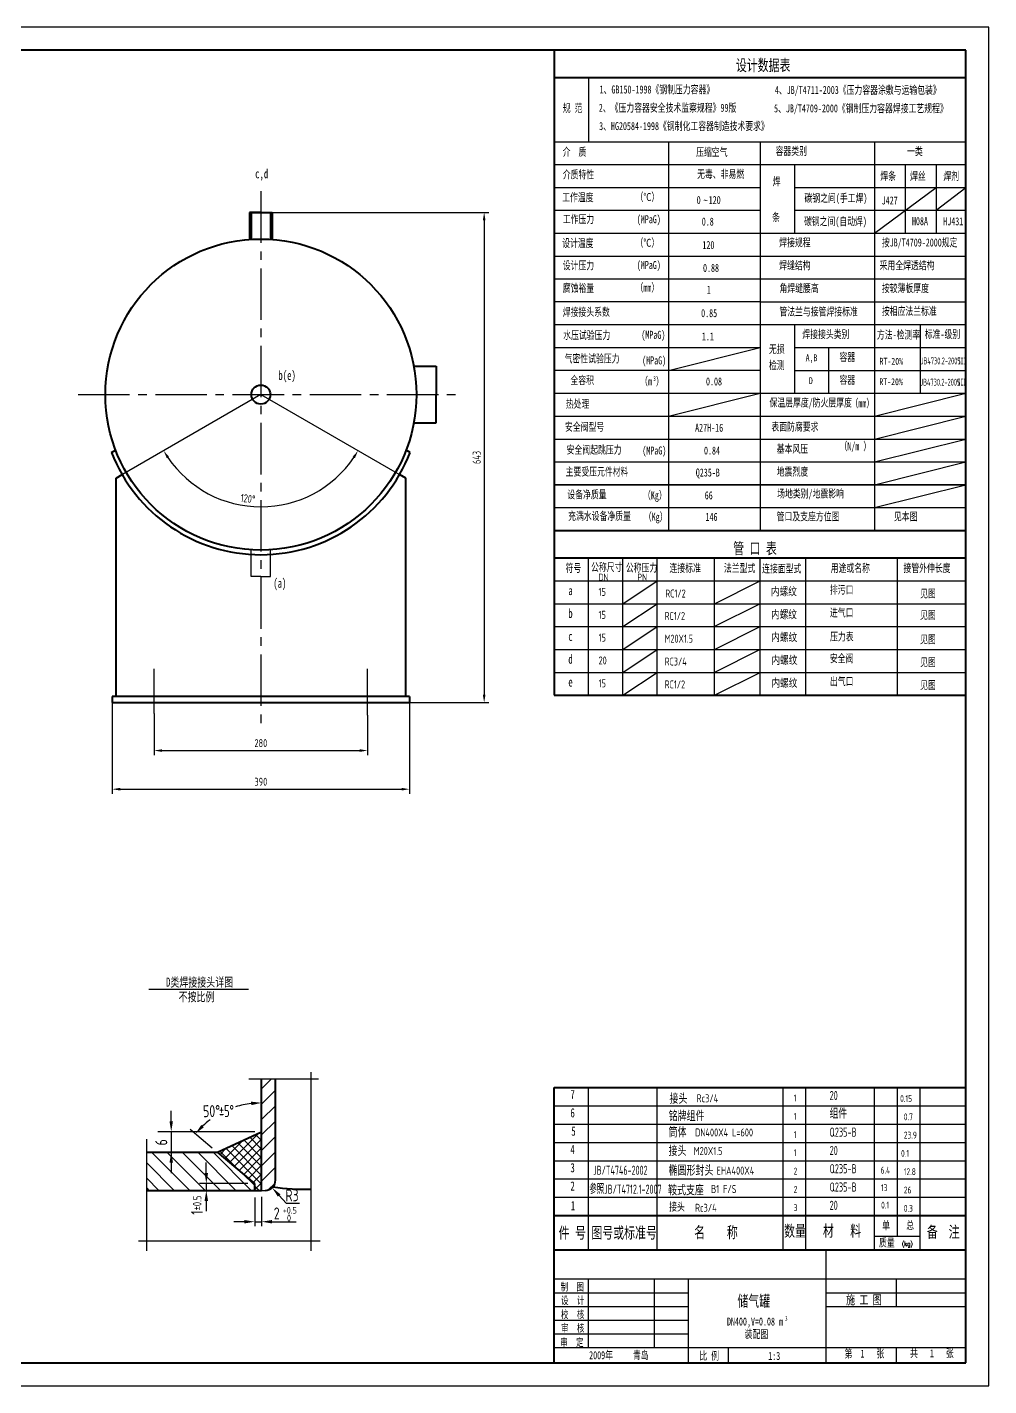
# Model space of a CAD drawing. Extents: x 42 to 883, y 58 to 652.
# Drawn here: x 462 to 883, y 58 to 652 of the extents above; entities that cross this region are included whole.
import ezdxf

# ---------------------------------------------------------------- set-up
doc = ezdxf.new("R2010")
doc.units = 0
doc.header["$LTSCALE"] = 30
doc.header["$MEASUREMENT"] = 0
for name, pattern in [('CENTER2', [1.125, 0.75, -0.125, 0.125, -0.125]), ('DASHDOT-M', [36, 30, -3, 0, -3]), ('DASHDOT-S', [14, 10, -2, 0, -2]), ('DASHED2', [9.525, 6.35, -3.175]), ('DIVIDE-M', [39, 30, -3, 0, -3, 0, -3])]:
    doc.linetypes.add(name, pattern=pattern)
doc.layers.get('0').update_dxf_attribs({"color": 3, "linetype": 'CONTINUOUS'})
doc.layers.get('DEFPOINTS').update_dxf_attribs({"linetype": 'CONTINUOUS'})
for name, color, linetype in [('1', 1, 'CONTINUOUS'), ('1轮廓实线层', 7, 'CONTINUOUS'), ('3轮廓', 4, 'CONTINUOUS'), ('CDR_DWG1', 4, 'CONTINUOUS'), ('CDR_DWG3', 1, 'DASHDOT-M'), ('中心线', 1, 'CENTER2'), ('细实线', 3, 'CONTINUOUS'), ('虚线', 3, 'DASHED2'), ('马_轮廓线', 4, 'CONTINUOUS')]:
    doc.layers.add(name, color=color, linetype=linetype)
doc.layers.add('粗实线', color=7, linetype='CONTINUOUS', lineweight=40)
doc.layers.add('马 轮廓线', color=7, linetype='CONTINUOUS', lineweight=40)
doc.styles.add('HZ', font='SIMFANG.TTF', dxfattribs={"width": 0.7})
doc.styles.add('HZTxt', font='PV_E.shx', dxfattribs={"width": 0.7, "bigfont": 'PV_C.shx'})
doc.styles.add('PC_TEXTSTYLE', font='isocp.shx', dxfattribs={"width": 0.8, "bigfont": 'hzfs.shx'})
doc.styles.get("Standard").update_dxf_attribs({"font": 'isocp.shx', "width": 0.707, "bigfont": 'hztxt.shx'})
doc.styles.add('STT', font='txt.shx', dxfattribs={"width": 0.7})
doc.dimstyles.new('TH_GBDIM', dxfattribs={"dimtxt": 3.5, "dimasz": 3.5, "dimexe": 2, "dimexo": 0, "dimgap": 1.5, "dimtad": 1, "dimdec": 0, "dimlfac": 3, "dimzin": 0, "dimdsep": 46, "dimtxsty": 'Standard', "dimcen": 2.5, "dimclrd": 256, "dimclre": 256, "dimclrt": 3, "dimadec": 0, "dimazin": 0, "dimtfac": 0.714286, "dimtdec": 0, "dimtmove": 0, "dimatfit": 3, "dimfxl": 1, "dimtolj": 1, "dimtzin": 0, "dimarcsym": 0})

# ---------------------------------------------------------------- blocks, each defined once
blk = doc.blocks.new('*X14')
at = {"color": 0}
for p, q in [((4023.83, 3093.09), (4032.46, 3101.73)), ((4033.17, 3099.51), (4031.43, 3101.25)), ((4033.17, 3102.05), (4033.17, 3102.05)), ((4021.06, 3095.41), (4022.96, 3097.32)), ((4022.44, 3094.25), (4027.71, 3099.52)), ((4033.17, 3086.78), (4022.74, 3097.21)), ((4033.17, 3089.32), (4024.48, 3098.02)), ((4025.21, 3091.93), (4033.17, 3099.89)), ((4033.17, 3091.87), (4026.21, 3098.83)), ((4026.59, 3090.77), (4033.17, 3097.34)), ((4033.17, 3094.41), (4027.95, 3099.63)), ((4033.17, 3096.96), (4029.69, 3100.44)), ((4026.86, 3090.54), (4021, 3096.4)), ((4027.98, 3089.6), (4033.17, 3094.8)), ((4029.36, 3088.44), (4033.17, 3092.25)), ((4030.75, 3087.28), (4033.17, 3089.71)), ((4031.14, 3085.13), (4033.17, 3087.16)), ((4032.48, 3084.92), (4031.14, 3086.26))]:
    blk.add_line(p, q, dxfattribs=at)
blk = doc.blocks.new('*X13')
at = {"color": 0}
for p, q in [((4007.72, 3084.92), (3999.66, 3092.98)), ((4012.21, 3084.92), (4001.07, 3096.07)), ((4016.7, 3084.92), (4005.56, 3096.07)), ((4021.19, 3084.92), (4010.05, 3096.07)), ((4025.68, 3084.92), (4014.54, 3096.07)), ((4030.17, 3084.92), (4019.03, 3096.07)), ((4003.23, 3084.92), (3999.66, 3088.49))]:
    blk.add_line(p, q, dxfattribs=at)
blk = doc.blocks.new('*X12')
at = {"color": 0}
for p, q in [((4033.17, 3114.56), (4035.94, 3117.32)), ((4033.17, 3110.07), (4037.22, 3114.12)), ((4033.17, 3105.58), (4037.22, 3109.63)), ((4033.17, 3101.09), (4037.22, 3105.14)), ((4033.17, 3096.6), (4037.22, 3100.65)), ((4033.17, 3092.11), (4037.22, 3096.16)), ((4033.17, 3087.62), (4037.22, 3091.67)), ((4035.11, 3085.07), (4037.08, 3087.04))]:
    blk.add_line(p, q, dxfattribs=at)
blk = doc.blocks.new('*D25')
at = {"layer": 'DEFPOINTS', "color": 0}
for p in [(517.64, 352.04), (610.97, 351.26), (610.97, 335.84)]:
    blk.add_point(p, dxfattribs=at)
at = {"layer": '细实线', "lineweight": -2}
for p, q in [((517.64, 352.04), (517.64, 333.84)), ((610.97, 351.26), (610.97, 333.84)), ((521.14, 335.84), (607.47, 335.84))]:
    blk.add_line(p, q, dxfattribs=at)
at = {"layer": '细实线'}
for points in [[(521.14, 336.42), (521.14, 335.25), (517.64, 335.84)], [(607.47, 336.42), (607.47, 335.25), (610.97, 335.84)]]:
    blk.add_solid(points, dxfattribs=at)
at = {"layer": '细实线', "color": 3, "insert": (564.31, 339.09), "char_height": 3.5, "attachment_point": 5}
blk.add_mtext('\\A1;280', dxfattribs=at)
blk = doc.blocks.new('*D26')
at = {"layer": 'DEFPOINTS', "color": 0}
for p in [(499.31, 356.8), (629.31, 356.8), (629.31, 318.95)]:
    blk.add_point(p, dxfattribs=at)
at = {"layer": '细实线', "lineweight": -2}
for p, q in [((499.31, 356.8), (499.31, 316.95)), ((629.31, 356.8), (629.31, 316.95)), ((502.81, 318.95), (625.81, 318.95))]:
    blk.add_line(p, q, dxfattribs=at)
at = {"layer": '细实线'}
for points in [[(502.81, 319.53), (502.81, 318.37), (499.31, 318.95)], [(625.81, 319.53), (625.81, 318.37), (629.31, 318.95)]]:
    blk.add_solid(points, dxfattribs=at)
at = {"layer": '细实线', "color": 3, "insert": (564.31, 322.2), "char_height": 3.5, "attachment_point": 5}
blk.add_mtext('\\A1;390', dxfattribs=at)
blk = doc.blocks.new('*D27')
at = {"layer": 'DEFPOINTS', "color": 0}
for p in [(561.81, 571.14), (629.31, 356.8), (661.95, 356.8)]:
    blk.add_point(p, dxfattribs=at)
at = {"layer": '细实线', "lineweight": -2}
for p, q in [((561.81, 571.14), (663.95, 571.14)), ((661.95, 567.64), (661.95, 360.3)), ((629.31, 356.8), (663.95, 356.8))]:
    blk.add_line(p, q, dxfattribs=at)
at = {"layer": '细实线'}
for points in [[(661.37, 567.64), (662.54, 567.64), (661.95, 571.14)], [(661.37, 360.3), (662.54, 360.3), (661.95, 356.8)]]:
    blk.add_solid(points, dxfattribs=at)
at = {"layer": '细实线', "color": 3, "insert": (658.7, 463.97), "char_height": 3.5, "attachment_point": 5, "rotation": 90}
blk.add_mtext('\\A1;643', dxfattribs=at)
blk = doc.blocks.new('*D29')
at = {"layer": 'DEFPOINTS', "color": 0}
for p in [(564.31, 491.47), (564.31, 491.47), (500.97, 454.91), (627.64, 454.91), (581.09, 445.36)]:
    blk.add_point(p, dxfattribs=at)
at = {"layer": '细实线', "lineweight": -2}
blk.add_arc((564.31, 491.47), 49.07, 214.08735, 325.91265, dxfattribs=at)
at = {"layer": '细实线'}
for points in [[(523.17, 463.66), (524.16, 464.28), (521.81, 466.93)], [(604.45, 464.28), (605.44, 463.66), (606.8, 466.93)]]:
    blk.add_solid(points, dxfattribs=at)
at = {"layer": '细实线', "color": 3, "insert": (558.68, 445.99), "char_height": 3.5, "attachment_point": 5, "rotation": 352.9534}
blk.add_mtext('\\A1;120°', dxfattribs=at)

msp = doc.modelspace()

# ---------------------------------------------------------------- linework, layer by layer
at = {"color": 3, "linetype": 'DIVIDE-M'}
for p, q in [((589.5, 192.12), (559.1, 192.12)), ((586.33, 117.14), (586.33, 195.3)), ((514.39, 117.14), (514.39, 165.87)), ((510.86, 121.5), (590.3, 121.5))]:
    msp.add_line(p, q, dxfattribs=at)
at = {"color": 4}
msp.add_line((692.63, 117.53), (872.63, 117.53), dxfattribs=at)
at = {"layer": '1'}
msp.add_line((692.63, 117.53), (872.63, 117.53), dxfattribs=at)
at = {"layer": '1轮廓实线层', "linetype": 'Continuous'}
for p, q in [((555.97, 151.29), (561.61, 145.65)), ((514.39, 144.5), (515.36, 143.52))]:
    msp.add_line(p, q, dxfattribs=at)
at = {"layer": '3轮廓'}
msp.add_line((872.63, 117.53, 0), (692.63, 117.53, 0), dxfattribs=at)
at = {"layer": 'CDR_DWG1'}
msp.add_line((692.63, 117.53), (872.63, 117.53), dxfattribs=at)
at = {"layer": 'CDR_DWG3', "linetype": 'DASHDOT-S', "ltscale": 0.2}
for p, q in [((517.64, 352.04), (517.64, 371.64)), ((610.97, 351.26), (610.97, 371.64))]:
    msp.add_line(p, q, dxfattribs=at)
at = {"layer": '中心线'}
for p, q in [((564.31, 580.35), (564.31, 346.79)), ((484.43, 491.47), (650.34, 491.47))]:
    msp.add_line(p, q, dxfattribs=at)
at = {"layer": '粗实线'}
for p, q in [((692.63, 642.1), (692.63, 360.04)), ((692.63, 630.1), (872.63, 630.1)), ((692.63, 432.04), (872.63, 432.04)), ((692.63, 420.04), (872.63, 420.04)), ((692.63, 360.04), (872.63, 360.04)), ((564.65, 143.52), (564.65, 192.12)), ((570.73, 148.08), (570.73, 192.12)), ((692.63, 117.53), (692.63, 188.53)), ((692.63, 188.53), (872.63, 188.53)), ((692.63, 68.1), (692.63, 188.53)), ((545.31, 160.24), (564.65, 169.22)), ((514.39, 160.24), (545.31, 160.24)), ((561.61, 146.56), (545.31, 160.24)), ((514.39, 143.52), (564.65, 143.52)), ((561.61, 143.52), (561.61, 146.56)), ((692.63, 132.53), (872.63, 132.53)), ((692.63, 117.53), (872.63, 117.53)), ((692.63, 117.53), (872.63, 117.53))]:
    msp.add_line(p, q, dxfattribs=at)
for centre, radius, start, end in [((566.17, 148.08), 4.56, 270, 0), ((583.19, 237.15), 93.08, 261.60082, 271.93448)]:
    msp.add_arc(centre, radius, start, end, dxfattribs=at)
at = {"layer": '细实线'}
for p, q in [((882.63, 652.1), (41.63, 652.1)), ((882.63, 58.1), (882.63, 652.1)), ((707.63, 630.1), (707.63, 602.04)), ((692.63, 602.04), (872.63, 602.04)), ((742.63, 602.04), (742.63, 432.04)), ((782.63, 602.04), (782.63, 432.04)), ((832.63, 602.04), (832.63, 432.04)), ((692.63, 592.04), (872.63, 592.04)), ((797.63, 592.04), (797.63, 562.04)), ((846.08, 592.04), (846.08, 562.04)), ((859.53, 592.04), (859.53, 562.04)), ((692.63, 582.04), (782.63, 582.04)), ((797.63, 582.04), (872.63, 582.04)), ((832.63, 562.04), (859.53, 582.04)), ((859.53, 572.04), (872.63, 582.04)), ((692.63, 572.04), (782.63, 572.04)), ((797.63, 572.04), (872.63, 572.04)), ((692.63, 562.04), (782.63, 562.04)), ((782.63, 562.04), (872.63, 562.04)), ((692.63, 552.04), (872.63, 552.04)), ((782.63, 552.04), (872.63, 552.04)), ((797.63, 552.04), (872.63, 552.04)), ((692.63, 542.04), (782.63, 542.04)), ((692.63, 542.04), (872.63, 542.04)), ((782.63, 532.04), (692.63, 532.04)), ((782.63, 532.04), (872.63, 532.04)), ((692.63, 522.04), (782.63, 522.04)), ((782.63, 522.04), (872.63, 522.04)), ((797.63, 522.04), (797.63, 492.04)), ((852.63, 522.04), (852.63, 492.04)), ((692.63, 512.04), (782.63, 512.04)), ((742.63, 502.04), (782.63, 512.04)), ((797.63, 512.04), (872.63, 512.04)), ((797.63, 512.04), (872.63, 512.04)), ((812.63, 492.04), (812.63, 512.04)), ((782.63, 502.04), (692.63, 502.04)), ((797.63, 502.04), (872.63, 502.04)), ((564.31, 491.47), (500.97, 454.91)), ((564.31, 491.47), (627.64, 454.91)), ((692.63, 492.04), (872.63, 492.04)), ((742.63, 482.04), (782.63, 492.04)), ((782.63, 492.04), (872.63, 492.04)), ((832.63, 482.04), (872.63, 492.04)), ((692.63, 482.04), (872.63, 482.04)), ((832.63, 472.04), (872.63, 482.04)), ((692.63, 472.04), (872.63, 472.04)), ((832.63, 462.04), (872.63, 472.04)), ((692.63, 462.04), (872.63, 462.04)), ((832.63, 452.04), (872.63, 462.04)), ((872.63, 452.04), (692.63, 452.04)), ((692.63, 452.04), (872.63, 452.04)), ((692.63, 452.04), (872.63, 452.04)), ((832.63, 442.04), (872.63, 452.04)), ((692.63, 442.04), (872.63, 442.04)), ((707.63, 360.04), (707.63, 420.04)), ((722.63, 360.04), (722.63, 420.04)), ((737.63, 360.04), (737.63, 420.04)), ((762.63, 360.04), (762.63, 420.04)), ((782.63, 360.04), (782.63, 420.04)), ((802.63, 360.04), (802.63, 420.04)), ((842.63, 360.04), (842.63, 420.04)), ((692.63, 410.04), (872.63, 410.04)), ((722.63, 400.04), (737.63, 410.04)), ((762.63, 400.04), (782.63, 410.04)), ((692.63, 400.04), (872.63, 400.04)), ((722.63, 390.04), (737.63, 400.04)), ((782.63, 400.04), (762.63, 390.04)), ((692.63, 390.04), (872.63, 390.04)), ((722.63, 380.04), (737.63, 390.04)), ((762.63, 380.04), (782.63, 390.04)), ((692.63, 380.04), (872.63, 380.04)), ((722.63, 370.04), (737.63, 380.04)), ((782.63, 380.04), (762.63, 370.04)), ((692.63, 370.04), (872.63, 370.04)), ((722.63, 360.04), (737.63, 370.04)), ((762.63, 360.04), (782.63, 370.04)), ((515.29, 231.56), (558.94, 231.56)), ((707.63, 117.53), (707.63, 188.53)), ((737.63, 117.53), (737.63, 188.53)), ((792.63, 117.53), (792.63, 188.53)), ((802.63, 117.53), (802.63, 188.53)), ((832.63, 117.53), (832.63, 188.53)), ((842.63, 123.53), (842.63, 188.53)), ((852.63, 117.53), (852.63, 188.53)), ((525.12, 173.78), (525.12, 178.34)), ((692.63, 180.53), (872.63, 180.53)), ((692.63, 172.53), (872.63, 172.53)), ((561.61, 169.22), (519.29, 169.22)), ((525.12, 169.22), (525.12, 151.12)), ((533.34, 170.28), (542.98, 162.2)), ((692.63, 164.53), (872.63, 164.53)), ((540.45, 151.12), (540.45, 155.68)), ((692.63, 156.53), (872.63, 156.53)), ((692.63, 148.53), (872.63, 148.53)), ((558.57, 146.56), (537.41, 146.56)), ((540.45, 146.56), (540.45, 143.52)), ((540.45, 138.96), (540.45, 134.4)), ((561.61, 140.48), (561.61, 127.91)), ((564.65, 140.73), (564.65, 127.91)), ((572.31, 141.33), (575.37, 137.96)), ((575.37, 137.96), (581.21, 137.96)), ((692.63, 140.53), (872.63, 140.53)), ((692.63, 132.53), (872.63, 132.53)), ((557.05, 129.85), (552.49, 129.85)), ((561.61, 129.85), (564.65, 129.85)), ((569.21, 129.85), (579.68, 129.85)), ((832.63, 123.53), (852.63, 123.53)), ((811.38, 117.53), (811.38, 68.1)), ((692.63, 104.81), (872.63, 104.81)), ((707.63, 74.87), (707.63, 104.87)), ((736.37, 74.81), (736.37, 104.81)), ((751.37, 68.3), (751.37, 104.81)), ((842.06, 104.81), (842.06, 92.81)), ((692.63, 98.81), (741.37, 98.81)), ((692.63, 98.81), (751.37, 98.81)), ((741.37, 98.81), (751.37, 98.81)), ((811.38, 98.81), (872.63, 98.81)), ((692.63, 92.81), (741.37, 92.81)), ((692.63, 92.81), (751.37, 92.81)), ((741.37, 92.81), (751.37, 92.81)), ((811.38, 92.81), (872.63, 92.81)), ((692.63, 86.81), (741.37, 86.81)), ((692.63, 86.81), (751.37, 86.81)), ((692.63, 80.81), (741.37, 80.81)), ((692.63, 80.81), (751.37, 80.81)), ((692.63, 74.81), (872.63, 74.81)), ((692.63, 74.81), (871.38, 74.81)), ((768.68, 74.81), (768.68, 68.1)), ((842.06, 74.81), (842.06, 68.1)), ((41.63, 58.1), (882.63, 58.1))]:
    msp.add_line(p, q, dxfattribs=at)
for start, end in [(96.91149, 107.53223), (126.38393, 133.08851)]:
    msp.add_arc((564.65, 144.01), 37.83, start, end, dxfattribs=at)
for points in [[(560.14, 180.81), (560.05, 182.33), (564.65, 181.84)], [(525.88, 173.78), (524.36, 173.78), (525.12, 169.22)], [(539.36, 171.12), (538.25, 172.16), (535.67, 168.33)], [(525.88, 155.68), (524.36, 155.68), (525.12, 160.24)], [(541.21, 151.12), (539.69, 151.12), (540.45, 146.56)], [(541.21, 138.96), (539.69, 138.96), (540.45, 143.52)], [(571.74, 140.82), (572.87, 141.84), (569.24, 144.71)], [(557.05, 130.61), (557.05, 129.09), (561.61, 129.85)], [(569.21, 130.61), (569.21, 129.09), (564.65, 129.85)]]:
    msp.add_solid(points, dxfattribs=at)
at = {"layer": '虚线', "linetype": 'ByBlock'}
for p, q in [((560.14, 411.98), (560.14, 423.6)), ((568.47, 411.98), (568.47, 423.6)), ((564.31, 411.98), (560.14, 411.98)), ((564.31, 411.98), (568.47, 411.98))]:
    msp.add_line(p, q, dxfattribs=at)
at = {"layer": '马 轮廓线', "linetype": 'ByBlock'}
for p, q in [((872.63, 642.1), (66.63, 642.1)), ((872.63, 68.1), (872.63, 642.1)), ((564.31, 571.14), (559.31, 571.14)), ((559.31, 571.14), (559.31, 559.29)), ((560.14, 571.14), (560.14, 559.34)), ((560.14, 571.14), (568.47, 571.14)), ((564.31, 571.14), (569.31, 571.14)), ((568.47, 571.14), (568.47, 559.34)), ((569.31, 571.14), (569.31, 559.29)), ((631.17, 503.85), (640.96, 503.85)), ((640.96, 503.85), (640.96, 491.47)), ((640.96, 479.09), (640.96, 491.47)), ((631.17, 479.09), (640.96, 479.09)), ((499.04, 466.17), (500.8, 467.15)), ((629.57, 466.17), (627.81, 467.15)), ((500.97, 454.91), (503.68, 456.47)), ((500.97, 359.47), (500.97, 454.91)), ((627.64, 454.91), (624.93, 456.47)), ((627.64, 359.47), (627.64, 454.91)), ((499.31, 359.47), (499.31, 356.8)), ((549.47, 359.47), (499.31, 359.47)), ((499.31, 356.8), (629.31, 356.8)), ((629.31, 359.47), (549.47, 359.47)), ((629.31, 359.47), (629.31, 356.8)), ((66.63, 68.1), (872.63, 68.1))]:
    msp.add_line(p, q, dxfattribs=at)
for radius in [68, 4.16]:
    msp.add_circle((564.31, 491.47), radius, dxfattribs=at)
msp.add_arc((564.31, 491.47), 70, 201.18696, 338.81304, dxfattribs=at)
at = {"layer": '马_轮廓线', "linetype": 'Continuous'}
msp.add_line((564.65, 143.52), (566.17, 143.52), dxfattribs=at)

# ---------------------------------------------------------------- block references
at = {"layer": '细实线', "linetype": 'Continuous', "xscale": 1.5, "yscale": 1.5, "zscale": 1.5}
msp.add_blockref('*X12', (-5485.11, -4483.86), dxfattribs=at)
at = {"layer": '细实线', "xscale": 1.5, "yscale": 1.5, "zscale": 1.5}
for name in ['*X14', '*X13']:
    msp.add_blockref(name, (-5485.11, -4483.86), dxfattribs=at)

# ---------------------------------------------------------------- texts
at = {"layer": '细实线'}
for s, height, style, width, p in [('设计数据表  ', 5, 'HZ', 0.7, (772.01, 632.97)), ('1、GB150-1998《钢制压力容器》', 3.5, 'HZ', 0.7, (712.43, 623.11)), (' 4、JB/T4711-2003《压力容器涂敷与运输包装》', 3.5, 'HZ', 0.7, (787.33, 622.91)), ('规 范', 3.5, 'HZ', 0.7, (696.34, 614.99)), (' 2、《压力容器安全技术监察规程》99版', 3.5, 'HZ', 0.7, (710.34, 615.11)), (' 5、JB/T4709-2000《钢制压力容器焊接工艺规程》', 3.5, 'HZ', 0.7, (786.96, 614.87)), (' 3、HG20584-1998《钢制化工容器制造技术要求》', 3.5, 'HZ', 0.7, (710.47, 607.11)), ('容器类别', 3.5, 'HZ', 0.7, (789.38, 596.22)), ('一类', 3.5, 'HZ', 0.7, (846.86, 596.09)), ('介  质', 3.5, 'HZ', 0.7, (696.28, 595.83)), ('压缩空气', 3.5, 'HZ', 0.7, (754.66, 595.75, 0)), ('c,d', 4, 'HZ', 0.7, (561.81, 586.03)), ('介质特性', 3.5, 'HZ', 0.7, (696.33, 585.93)), ('无毒、非易燃', 3.5, 'HZ', 0.7, (755.07, 586.13, 0)), ('焊条', 3.5, 'HZ', 0.7, (835.18, 585.27)), ('焊丝', 3.5, 'HZ', 0.7, (848.19, 585.26)), ('焊剂', 3.5, 'HZ', 0.7, (862.77, 585.26)), ('焊', 3.5, 'HZ', 0.7, (788.1, 582.88)), ('工作温度', 3.5, 'HZ', 0.7, (696.06, 575.96)), ('（℃）', 3.5, 'HZ', 0.7, (728.14, 576.1)), ('0  120', 3.5, 'HZ', 0.7, (754.88, 574.79, 0)), ('~', 3.5, 'HZTxt', 0.7, (757.79, 574.69, 0)), ('碳钢之间(手工焊)', 3.5, 'HZ', 0.7, (802.01, 575.66)), ('J427', 3.5, 'HZ', 0.7, (835.79, 574.6)), ('工作压力', 3.5, 'HZ', 0.7, (696.33, 566.45)), ('(MPaG)', 3.5, 'HZ', 0.7, (728.7, 566.38)), ('条', 3.5, 'HZ', 0.7, (787.9, 567.25)), ('0.8', 3.5, 'HZ', 0.7, (757.11, 565.37, 0)), ('碳钢之间(自动焊)', 3.5, 'HZ', 0.7, (801.8, 565.47)), ('H08A', 3.5, 'HZ', 0.7, (849.02, 565.54)), ('HJ431', 3.5, 'HZ', 0.7, (862.71, 565.48)), ('设计温度', 3.5, 'HZ', 0.7, (696.06, 555.94)), ('（℃）', 3.5, 'HZ', 0.7, (728.14, 556.1)), ('120', 3.5, 'HZ', 0.7, (757.37, 555.12, 0)), ('焊接规程', 3.5, 'HZ', 0.7, (790.96, 556.23)), ('按JB/T4709-2000规定', 3.5, 'HZ', 0.7, (835.86, 556.22)), ('设计压力', 3.5, 'HZ', 0.7, (696.33, 546.22)), ('(MPaG)', 3.5, 'HZ', 0.7, (728.7, 546.38)), ('0.88', 3.5, 'HZ', 0.7, (757.65, 545.11, 0)), ('焊缝结构', 3.5, 'HZ', 0.7, (790.96, 546.23)), ('采用全焊透结构', 3.5, 'HZ', 0.7, (834.86, 546.22)), ('（mm）', 3.5, 'HZ', 0.7, (728.14, 536.5)), ('腐蚀裕量', 3.5, 'HZ', 0.7, (696.33, 536.3)), ('1', 3.5, 'HZ', 0.7, (759.34, 535.59, 0)), ('角焊缝腰高', 3.5, 'HZ', 0.7, (791.08, 536.23)), ('按较薄板厚度', 3.5, 'HZ', 0.7, (835.86, 536.22)), ('焊接接头系数', 3.5, 'HZ', 0.7, (696.33, 525.84)), ('0.85', 3.5, 'HZ', 0.7, (756.82, 525.34, 0)), ('管法兰与接管焊接标准', 3.5, 'HZ', 0.7, (791.04, 526)), ('按相应法兰标准', 3.5, 'HZ', 0.7, (835.86, 526.22)), ('水压试验压力', 3.5, 'HZ', 0.7, (696.52, 515.71)), ('(MPaG)', 3.5, 'HZ', 0.7, (730.68, 515.86)), ('1.1', 3.5, 'HZ', 0.7, (757.17, 515.16, 0)), ('焊接接头类别', 3.5, 'HZ', 0.7, (801.09, 516.13)), ('方法-检测率', 3.5, 'HZ', 0.7, (833.71, 515.88)), ('标准-级别', 3.5, 'HZ', 0.7, (854.63, 516.13)), ('无损', 3.5, 'HZ', 0.7, (786.5, 509.63)), ('气密性试验压力', 3.5, 'HZ', 0.7, (697.15, 505.47)), ('(MPaG)', 3.5, 'HZ', 0.7, (731.04, 504.67)), ('检测', 3.5, 'HZ', 0.7, (786.5, 502.56)), ('A,B', 3, 'HZ', 0.7, (802.53, 506.07)), ('容器', 3.5, 'HZ', 0.7, (817.32, 506.13)), ('RT-20%', 3, 'HZ', 0.7, (834.84, 504.54)), ('JB4730.2-2005', 3, 'PC_TEXTSTYLE', 0.6, (852.84, 504.7)), ('III', 3, 'HZ', 0.5, (869.06, 504.68, 0)), ('b(e)', 4, 'HZ', 0.7, (571.98, 497.88)), ('全容积', 3.5, 'HZ', 0.7, (699.68, 496)), ('（m ）', 3.5, 'HZ', 0.7, (730.14, 495.5)), ('3', 2, 'HZ', 0.7, (735.87, 497.44, 0)), ('D', 3, 'HZ', 0.7, (803.96, 496.07)), ('容器', 3.5, 'HZ', 0.7, (817.32, 496.13)), ('0.08', 3.5, 'HZ', 0.7, (758.95, 495.47, 0)), ('RT-20%', 3, 'HZ', 0.7, (834.75, 495.59)), ('JB4730.2-2005', 3, 'PC_TEXTSTYLE', 0.6, (852.68, 495.39)), ('III', 3, 'HZ', 0.5, (869.01, 495.43, 0)), ('热处理', 3.5, 'HZ', 0.7, (697.69, 485.68)), ('保温层厚度/防火层厚度', 3.5, 'HZ', 0.7, (786.71, 486.22)), ('（mm）', 3.5, 'HZ', 0.7, (822.14, 485.91)), ('安全阀型号', 3.5, 'HZ', 0.7, (697.3, 475.59)), ('A27H-16', 3.5, 'HZ', 0.7, (754.19, 475.23, 0)), ('表面防腐要求', 3.5, 'HZ', 0.7, (787.54, 475.66)), ('安全阀起跳压力', 3.5, 'HZ', 0.7, (698.01, 465.61)), ('基本风压', 3.5, 'HZ', 0.7, (789.87, 466)), ('（N/m ）', 3.5, 'HZ', 0.7, (817.32, 467.16)), ('(MPaG)', 3.5, 'HZ', 0.7, (731.11, 465.27)), ('0.84', 3.5, 'HZ', 0.7, (758.08, 465.25, 0)), ('主要受压元件材料', 3.5, 'HZ', 0.7, (697.6, 456.01)), ('Q235-B', 3.5, 'HZ', 0.7, (754.49, 455.65, 0)), ('地震烈度', 3.5, 'HZ', 0.7, (789.87, 456)), ('设备净质量', 3.5, 'HZ', 0.7, (698.32, 446.03)), ('（Kg）', 3.5, 'HZ', 0.7, (731.42, 445.69)), ('66', 3.5, 'HZ', 0.7, (758.39, 445.67, 0)), ('场地类别/地震影响', 3.5, 'HZ', 0.7, (790.07, 446.43)), ('充满水设备净质量', 3.5, 'HZ', 0.7, (698.68, 436.63)), ('（Kg）', 3.5, 'HZ', 0.7, (731.78, 436.29)), ('146', 3.5, 'HZ', 0.7, (758.75, 436.27, 0)), ('管口及支座方位图', 3.5, 'HZ', 0.7, (789.86, 436.43)), ('见本图', 3.5, 'HZ', 0.7, (841.14, 436.43)), ('管 口 表', 5, 'HZ', 0.7, (770.86, 421.74)), ('符号', 3.5, 'HZ', 0.7, (697.55, 413.88)), ('公称尺寸', 3.5, 'HZ', 0.7, (708.69, 414.25)), ('公称压力', 3.5, 'HZ', 0.7, (723.92, 414.03)), ('连接标准', 3.5, 'HZ', 0.7, (742.99, 413.88)), ('法兰型式', 3.5, 'HZ', 0.7, (766.78, 413.88)), ('连接面型式', 3.5, 'HZ', 0.7, (783.49, 413.65)), ('用途或名称', 3.5, 'HZ', 0.7, (813.49, 413.88)), ('接管外伸长度', 3.5, 'HZ', 0.7, (845.31, 413.88)), ('(a)', 4, 'HZ', 0.7, (569.76, 407.01)), ('DN', 3, 'PC_TEXTSTYLE', 0.8, (711.89, 410.15)), ('PN', 3, 'PC_TEXTSTYLE', 0.8, (728.9, 410.18)), ('a', 4, 'HZ', 0.7, (698.75, 403.81)), ('15', 3.5, 'PC_TEXTSTYLE', 0.8, (712, 403.48)), ('RC1/2', 3.5, 'PC_TEXTSTYLE', 0.8, (741.14, 402.75)), ('内螺纹', 3.5, 'PC_TEXTSTYLE', 0.8, (787.35, 403.33)), ('排污口', 3.5, 'HZ', 0.7, (813.14, 404.37)), ('见图', 3.5, 'HZ', 0.7, (852.58, 402.72)), ('b', 4, 'HZ', 0.7, (698.75, 393.81)), ('进气口', 3.5, 'HZ', 0.7, (813.14, 394.37)), ('15', 3.5, 'PC_TEXTSTYLE', 0.8, (711.98, 393.43)), ('RC1/2', 3.5, 'PC_TEXTSTYLE', 0.8, (740.86, 392.96)), ('内螺纹', 3.5, 'PC_TEXTSTYLE', 0.8, (787.38, 393.28)), ('见图', 3.5, 'HZ', 0.7, (852.58, 393.37)), ('c', 4, 'HZ', 0.7, (698.75, 383.81)), ('15', 3.5, 'PC_TEXTSTYLE', 0.8, (712, 383.48)), ('M20X1.5', 3.5, 'PC_TEXTSTYLE', 0.8, (740.88, 383.01)), ('内螺纹', 3.5, 'PC_TEXTSTYLE', 0.8, (787.51, 383.33)), ('压力表', 3.5, 'HZ', 0.7, (813.21, 383.9)), ('见图', 3.5, 'HZ', 0.7, (852.58, 382.72)), ('d', 4, 'HZ', 0.7, (698.75, 373.81)), ('20', 3.5, 'PC_TEXTSTYLE', 0.8, (712, 373.48)), ('RC3/4', 3.5, 'PC_TEXTSTYLE', 0.8, (740.88, 373.01)), ('内螺纹', 3.5, 'PC_TEXTSTYLE', 0.8, (787.59, 373.33)), ('安全阀', 3.5, 'HZ', 0.7, (813.14, 374.37)), ('见图', 3.5, 'HZ', 0.7, (852.58, 372.72)), ('出气口', 3.5, 'HZ', 0.7, (813.14, 364.37)), ('e', 4, 'HZ', 0.7, (698.75, 363.81)), ('15', 3.5, 'PC_TEXTSTYLE', 0.8, (712, 363.48)), ('RC1/2', 3.5, 'PC_TEXTSTYLE', 0.8, (740.88, 363.01)), ('内螺纹', 3.5, 'PC_TEXTSTYLE', 0.8, (787.59, 363.33)), ('见图', 3.5, 'HZ', 0.7, (852.58, 362.72)), ('D类焊接接头详图', 4, 'HZ', 0.7, (522.85, 232.61)), ('不按比例', 4, 'HZ', 0.7, (528.32, 226.18)), ('7', 4, 'HZ', 0.7, (699.68, 183.47)), ('接头', 4, 'HZ', 0.7, (742.98, 181.83)), ('6', 4, 'HZ', 0.7, (699.68, 175.47)), ('铭牌组件', 4, 'HZ', 0.7, (742.63, 174.25)), ('5', 4, 'HZ', 0.7, (700.07, 167.45)), ('筒体 ', 4, 'HZ', 0.7, (742.61, 167.14)), ('4', 4, 'HZ', 0.7, (699.68, 159.47)), ('接头', 4, 'HZ', 0.7, (742.57, 159)), ('3', 4, 'HZ', 0.7, (699.68, 151.47)), ('椭圆形封头', 4, 'HZ', 0.7, (742.58, 150.43)), ('2', 4, 'HZ', 0.7, (699.68, 143.47)), ('鞍式支座 ', 4, 'HZ', 0.7, (742.36, 141.83)), ('1', 4, 'HZ', 0.7, (699.84, 134.88)), ('接头', 3.5, 'HZ', 0.7, (742.86, 134.66)), ('+0.5', 3, 'PC_TEXTSTYLE', 0.8, (573.92, 133.35)), ('0', 3, 'PC_TEXTSTYLE', 0.8, (575.73, 129.95)), ('件 号', 5, 'HZ', 0.7, (694.53, 122.52)), ('图号或标准号', 5, 'HZ', 0.7, (708.83, 122.57)), ('名    称', 5, 'HZ', 0.7, (753.78, 122.7)), ('数量', 5, 'HZ', 0.7, (793.1, 123.33)), ('材   料', 5, 'HZ', 0.7, (810.07, 123.36)), ('单', 3.5, 'HZ', 0.7, (835.96, 126.51)), ('总', 3.5, 'HZ', 0.7, (846.52, 126.51)), ('备  注', 5, 'HZ', 0.7, (855.54, 122.91)), ('质量', 3.5, 'HZ', 0.7, (834.59, 118.95)), ('(kg)', 2, 'STT', 0.707, (844.62, 119.21)), ('制  图', 3.333, 'HZ', 0.7, (695.38, 99.69)), ('设  计', 3.333, 'HZ', 0.7, (695.59, 93.75)), ('储气罐', 5, 'HZ', 0.7, (772.68, 92.69, 0)), ('施 工 图', 4, 'HZ', 0.7, (820.2, 93.74)), ('校  核', 3.333, 'HZ', 0.7, (695.56, 87.64)), ('审  核', 3.333, 'HZ', 0.7, (695.59, 81.7)), ('DN400,V=0.08 m', 3.5, 'HZ', 0.7, (768.12, 84.46)), ('3', 2, 'HZ', 0.7, (793.49, 86.56, 0)), ('审  定', 3.333, 'HZ', 0.7, (695.24, 75.41)), ('装配图', 3.5, 'HZ', 0.7, (775.88, 78.97)), ('2009年     青岛', 3.5, 'HZ', 0.7, (707.86, 69.74)), ('比 例', 3.5, 'HZ', 0.7, (756.06, 69.46)), ('1:3', 3.5, 'HZ', 0.7, (786.17, 69.43, 0))]:
    msp.add_text(s, height=height, dxfattribs=dict(at, style=style, width=width)).set_placement(p)
for s, height, width, p in [('Rc3/4', 3.5, 0.707, (754.83, 182.06)), ('1', 3, 0.707, (797.3, 182.47)), ('20', 4, 0.707, (813, 183.02)), ('0.15', 3, 0.707, (843.85, 182.21)), ('组件', 4, 0.707, (813, 175.02)), ('1', 3, 0.707, (797.3, 174.47)), ('0.7', 3, 0.707, (845.45, 174.21)), ('DN400X4 L=600', 3.5, 0.707, (754.17, 167.12)), ('1', 3, 0.707, (797.3, 166.47)), ('Q235-B', 4, 0.707, (813, 167.02)), ('23.9', 3, 0.707, (845.45, 166.21)), ('M20X1.5', 3.5, 0.707, (753.59, 159.01)), ('1', 3, 0.707, (797.3, 158.47)), ('20', 4, 0.707, (813, 159.02)), ('0.1', 3, 0.707, (844.25, 158.21)), ('Q235-B', 4, 0.707, (813, 151.02)), ('JB/T4746-2002', 4, 0.6, (709.61, 150.35)), ('EHA400X4', 3.5, 0.707, (763.58, 150.44)), ('2', 3, 0.707, (797.3, 150.47)), ('6.4', 3, 0.707, (835.3, 150.89)), ('12.8', 3, 0.707, (845.45, 150.21)), ('参照JB/T4712.1-2007', 4, 0.6, (707.95, 142.07)), ('B1 F/S', 3.5, 0.707, (761.18, 142.4)), ('2', 3, 0.707, (797.3, 142.47)), ('Q235-B', 4, 0.707, (813, 143.02)), ('13', 3, 0.707, (835.45, 143.2)), ('26', 3, 0.707, (845.45, 142.21)), ('Rc3/4', 3.5, 0.707, (754.15, 134.19)), ('3', 3, 0.707, (797.3, 134.47)), ('20', 4, 0.707, (813, 135.02)), ('0.1', 3, 0.707, (835.53, 135.6)), ('0.3', 3, 0.707, (845.45, 134.21))]:
    msp.add_text(s, height=height, dxfattribs=dict(at, width=width)).set_placement(p)
at = {"layer": '细实线', "style": 'PC_TEXTSTYLE'}
for s, height, rotation, width, p in [('50%%D', 5.25, 0.91304, 0.8, (539.06, 175.53)), ('%%P5%%D', 5.25, 0.91304, 0.7, (546.03, 175.57)), ('6', 5.25, 90, 0.8, (523.39, 163.2)), ('R3', 5.25, 0.91304, 0.8, (575.08, 138.7)), ('%%p0.5', 3.75, 90, 0.8, (538.35, 134.82)), ('1', 5.25, 90, 0.8, (539, 132.91)), ('2', 5.25, 0.91304, 0.8, (570.01, 130.83))]:
    msp.add_text(s, height=height, rotation=rotation, dxfattribs=dict(at, width=width)).set_placement(p)
at = {"layer": '细实线', "insert": (819.55, 73.93), "char_height": 3.5, "attachment_point": 1, "style": 'HZ'}
msp.add_mtext('第  1   张', dxfattribs=at)
at = {"layer": '细实线', "insert": (848.19, 74.08), "char_height": 3.5, "width": 25.8963, "attachment_point": 1, "style": 'HZ'}
msp.add_mtext('共   1   张', dxfattribs=at)

# ---------------------------------------------------------------- dimensions: what is measured, and where the dimension line sits
at = {"layer": '细实线'}
dim = msp.add_linear_dim(base=(661.95, 356.8), p1=(561.81, 571.14), p2=(629.31, 356.8), angle=90, dimstyle='TH_GBDIM', dxfattribs=at)
dim.commit()
dim.dimension.update_dxf_attribs({"geometry": '*D27', "text_midpoint": (658.7, 463.97)})
dim = msp.add_angular_dim_2l(base=(581.09, 445.36), line1=((564.31, 491.47), (627.64, 454.91)), line2=((564.31, 491.47), (500.97, 454.91)), dimstyle='TH_GBDIM', dxfattribs=at)
dim.commit()
dim.dimension.update_dxf_attribs({"geometry": '*D29', "text_midpoint": (558.29, 442.77), "dimtype": 162})
for base, p1, p2, picture, middle in [((629.31, 318.95), (499.31, 356.8), (629.31, 356.8), '*D26', (564.31, 322.2)), ((610.97, 335.84), (517.64, 352.04), (610.97, 351.26), '*D25', (564.31, 339.09))]:
    dim = msp.add_linear_dim(base=base, p1=p1, p2=p2, dimstyle='TH_GBDIM', dxfattribs=at)
    dim.commit()
    dim.dimension.update_dxf_attribs({"geometry": picture, "text_midpoint": middle})

doc.saveas('drawing.dxf')
